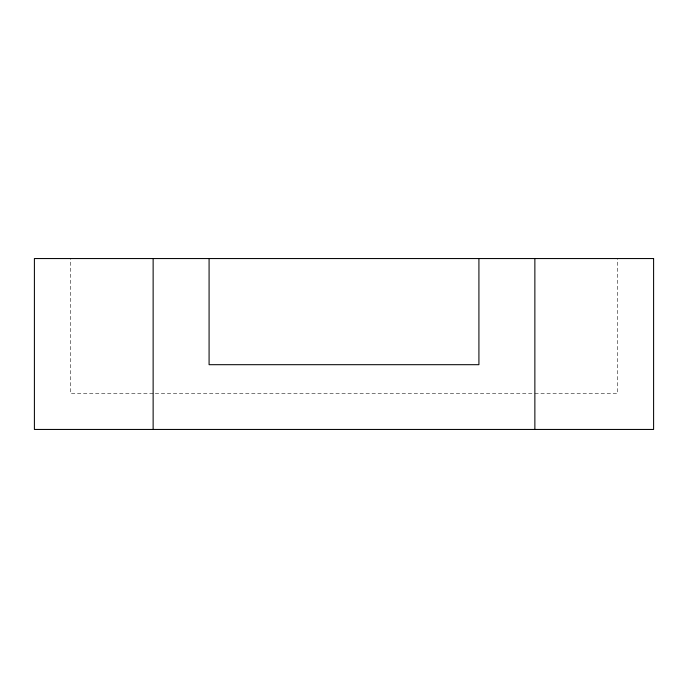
<?xml version="1.0" encoding="UTF-8"?>
<svg xmlns="http://www.w3.org/2000/svg" width="688" height="688" viewBox="0 0 688 688"><rect width="100%" height="100%" fill="white"/><g stroke="black" fill="none" stroke-linecap="round" stroke-linejoin="round"><path stroke-width="0.52" stroke-dasharray="3.44 2.58" d="M153.132 393.467L70.374 393.467L70.374 258.55M155.273 393.467L532.727 393.467M534.868 393.467L617.626 393.467L617.626 258.55"/><path stroke-width="1.03" d="M534.868 258.55L534.868 429.45M478.917 258.55L478.917 364.692L209.083 364.692L209.083 258.55M153.132 258.55L153.132 429.45M653.6 258.55L34.4 258.55L34.4 429.45L653.6 429.45L653.6 258.55"/></g></svg>
